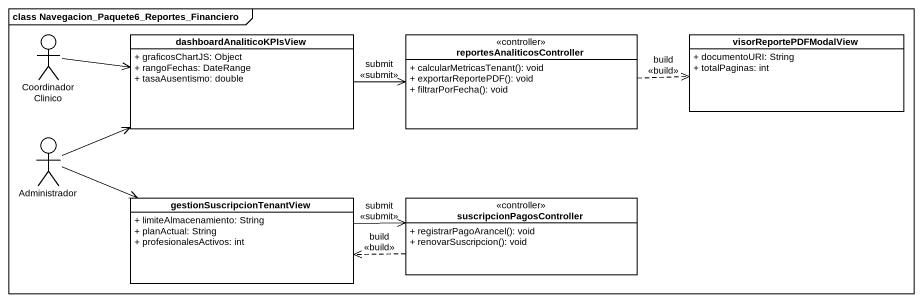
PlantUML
@startuml
mainframe class Navegacion_Paquete6_Reportes_Financiero
allowmixing
hide circle
hide empty members
skinparam classAttributeIconSize 0
actor CoordinadorClinico
class dashboardAnaliticoKPIsView {
  + graficosChartJS: Object
  + rangoFechas: DateRange
  + tasaAusentismo: double
}
class reportesAnaliticosController <<controller>> {
  + calcularMetricasTenant(): void
  + exportarReportePDF(): void
  + filtrarPorFecha(): void
}
class visorReportePDFModalView {
  + documentoURI: String
  + totalPaginas: int
}
actor Administrador
class gestionSuscripcionTenantView {
  + limiteAlmacenamiento: String
  + planActual: String
  + profesionalesActivos: int
}
class suscripcionPagosController <<controller>> {
  + registrarPagoArancel(): void
  + renovarSuscripcion(): void
}
CoordinadorClinico -right-> dashboardAnaliticoKPIsView
dashboardAnaliticoKPIsView -right-> reportesAnaliticosController : submit\n<<submit>>
reportesAnaliticosController .right.> visorReportePDFModalView : build\n<<build>>
Administrador -right-> dashboardAnaliticoKPIsView
Administrador -right-> gestionSuscripcionTenantView
gestionSuscripcionTenantView -right-> suscripcionPagosController : submit\n<<submit>>
suscripcionPagosController .left.> gestionSuscripcionTenantView : build\n<<build>>
@enduml
